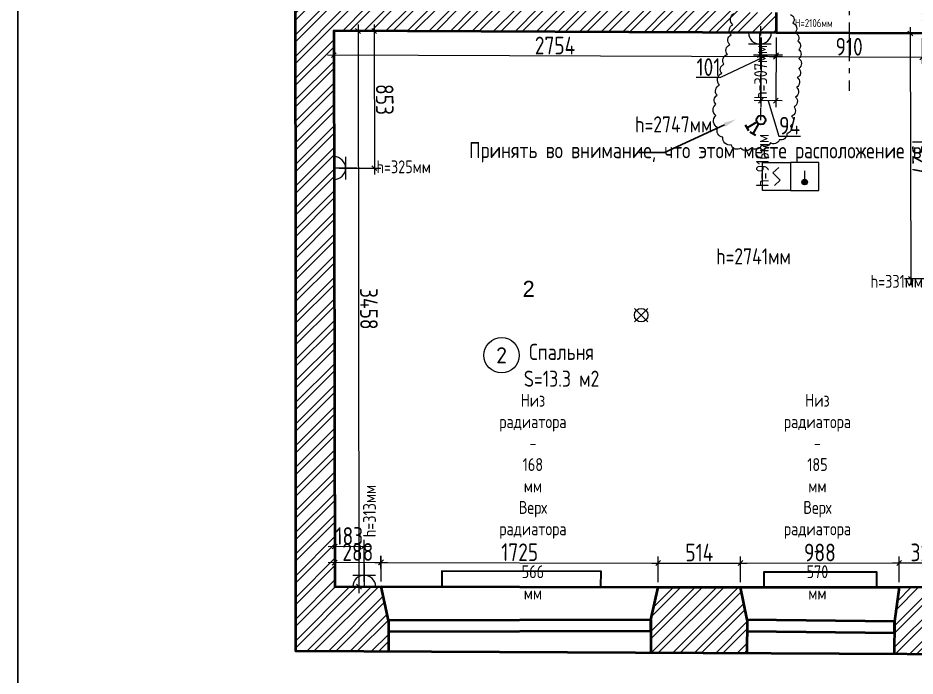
# Model space of a CAD drawing. Header units: millimetres. Extents: x -416788 to 52048, y -598564 to -7233.
# Drawn here: x 24466 to 30054, y -21305 to -17210 of the extents above; entities that cross this region are included whole.
import ezdxf
from ezdxf import colors
from ezdxf.entities.mleader import LeaderData, LeaderLine
from ezdxf.enums import TextEntityAlignment as Align
from ezdxf.math import Vec2, Vec3

# ---------------------------------------------------------------- set-up
doc = ezdxf.new("R2010")
doc.units = ezdxf.units.MM
doc.set_wipeout_variables(frame=1)
doc.linetypes.add('GOST2.303 4', pattern=[7, 5, -2, 0])
doc.linetypes.add('GOST2.303 6', pattern=[12, 8, -1.5, 1, -1.5])
for name, color, linetype, lineweight in [('К_Окна', 4, 'Continuous', 40), ('К_Размерная', 3, 'Continuous', 0), ('К_Стены', 1, 'Continuous', 40), ('К_Текст высоты', 7, 'Continuous', 0), ('К_Текст_проемы', 109, 'Continuous', 0), ('К_тонкая', 84, 'Continuous', 13), ('К_штриховка', 84, 'Continuous', 13), ('ОВ_Радиаторы', 41, 'Continuous', 30), ('ОВ_Текст', 41, 'Continuous', 0), ('Р_рамка_оформление', 130, 'Continuous', 20), ('СЛ_Устройства', 2, 'Continuous', 20), ('ЭО', 250, 'Continuous', 30), ('ЭО_Розетки', 11, 'Continuous', 9), ('ЭО_Текст', 11, 'Continuous', 0)]:
    doc.layers.add(name, color=color, linetype=linetype, lineweight=lineweight)
doc.layers.add('Контур_помещения', color=201, linetype='Continuous', lineweight=15, plot=False)
doc.layers.add('ЭО_метки', color=11, linetype='GOST2.303 4', lineweight=0, plot=False)
doc.layers.add('Лист_рамка', color=4, linetype='Continuous', plot=False)
doc.layers.add('№_pom_spec', color=6, linetype='Continuous', plot=False)
doc.styles.add('M 50', font='isocpeur.ttf', dxfattribs={"width": 0.8})
doc.styles.get("Standard").update_dxf_attribs({"font": 'greeks.shx'})
doc.dimstyles.new('M 50', dxfattribs={"dimscale": 0, "dimtxt": 110, "dimasz": 30, "dimexe": 40, "dimexo": 30, "dimgap": 10, "dimtad": 1, "dimdec": 0, "dimrnd": 1, "dimzin": 4, "dimdsep": 46, "dimtxsty": 'M 50', "dimblk": 'OBLIQUE', "dimcen": 50, "dimdle": 40, "dimadec": 0, "dimazin": 1, "dimtfac": 1, "dimtdec": 0, "dimtmove": 1, "dimatfit": 2, "dimfxl": 1, "dimtolj": 1, "dimtzin": 0, "dimlwd": -1, "dimlwe": -1, "dimarcsym": 0})

# ---------------------------------------------------------------- blocks, each defined once
blk = doc.blocks.new('A$Cf3fd4786')
at = {"layer": 'ЭО_Розетки', "ltscale": 100}
for p, q in [((-42.4, 42.3), (42.3, -42.4)), ((42.3, 42.3), (-42.4, -42.4))]:
    blk.add_line(p, q, dxfattribs=at)
blk.add_circle((0, 0), 42.3, dxfattribs=at)
blk = doc.blocks.new('A$C113549C5')
at = {"layer": 'СЛ_Устройства'}
blk.add_lwpolyline([(175, 175), (175, -175), (-175, -175), (-175, 175)], close=True, dxfattribs=at)
at = {"layer": 'СЛ_Устройства', "ltscale": 100}
blk.add_lwpolyline([(27, 112), (-45, 45), (45, -45), (-24, -115)], dxfattribs=at)
blk = doc.blocks.new('A$C48AE236B')
at = {"ltscale": 100}
blk.add_wipeout([(-175, 175), (175, 175), (175, -175), (-175, -175)], dxfattribs=at).dxf.layer = 'СЛ_Устройства'
at = {"layer": 'СЛ_Устройства', "ltscale": 100}
h = blk.add_hatch(color=256, dxfattribs=at)
h.dxf.hatch_style = 1
h.paths.add_polyline_path([(-35, -70, 1), (35, -70, 1)])
for p, q in [((-175, 175), (-175, -175)), ((175, 175), (-175, 175)), ((175, -175), (175, 175)), ((0, 70), (0, -70)), ((-175, -175), (175, -175))]:
    blk.add_line(p, q, dxfattribs=at)
blk.add_circle((0, -70), 35, dxfattribs=at)
blk = doc.blocks.new('_Oblique')
at = {"color": 0, "linetype": 'ByBlock', "lineweight": -2}
blk.add_line((-0.5, -0.5), (0.5, 0.5), dxfattribs=at)
blk = doc.blocks.new('*D65')
at = {"layer": 'Defpoints', "color": 0, "ltscale": 100, "transparency": 16777216}
for p in [(29189.1, -17301.9), (30099.1, -17305.6), (29188.5, -17451.9)]:
    blk.add_point(p, dxfattribs=at)
at = {"layer": 'К_Размерная', "color": 0, "ltscale": 100, "transparency": 16777216}
for p, q in [((29189, -17331.9), (29188.3, -17491.9)), ((30099, -17335.6), (30098.3, -17495.6)), ((30138.5, -17455.7), (29148.5, -17451.8))]:
    blk.add_line(p, q, dxfattribs=at)
at = {"layer": 'К_Размерная', "color": 0, "ltscale": 100, "transparency": 16777216, "xscale": 30, "yscale": 30, "zscale": 30}
for p, rotation in [((29188.5, -17451.9), 179.7690161574976), ((30098.5, -17455.6), 359.7690161574977)]:
    blk.add_blockref('_Oblique', p, dxfattribs=dict(at, rotation=rotation))
at = {"layer": 'К_Размерная', "color": 0, "ltscale": 100, "transparency": 16777216, "insert": (29643.8, -17388.8), "char_height": 110, "attachment_point": 5, "rotation": 359.769, "style": 'M 50'}
blk.add_mtext('\\A1;910', dxfattribs=at)
blk = doc.blocks.new('*D66')
at = {"layer": 'Defpoints', "color": 0, "ltscale": 100, "transparency": 16777216}
for p in [(26435.1, -17290.8), (29189.1, -17301.9), (26434.4, -17440.8)]:
    blk.add_point(p, dxfattribs=at)
at = {"layer": 'К_Размерная', "color": 0, "ltscale": 100, "transparency": 16777216}
for p, q in [((26434.9, -17320.8), (26434.3, -17480.8)), ((29189, -17331.9), (29188.3, -17491.9)), ((29228.5, -17452.1), (26394.4, -17440.7))]:
    blk.add_line(p, q, dxfattribs=at)
at = {"layer": 'К_Размерная', "color": 0, "ltscale": 100, "transparency": 16777216, "xscale": 30, "yscale": 30, "zscale": 30}
for p, rotation in [((26434.4, -17440.8), 179.7691558622012), ((29188.5, -17451.9), 359.7691558622013)]:
    blk.add_blockref('_Oblique', p, dxfattribs=dict(at, rotation=rotation))
at = {"layer": 'К_Размерная', "color": 0, "ltscale": 100, "transparency": 16777216, "insert": (27811.7, -17381.4), "char_height": 110, "attachment_point": 5, "rotation": 359.7692, "style": 'M 50'}
blk.add_mtext('\\A1;2754', dxfattribs=at)
blk = doc.blocks.new('*D67')
at = {"layer": 'Defpoints', "color": 0, "ltscale": 100, "transparency": 16777216}
for p in [(26435.1, -17290.8), (26440.4, -20748.6), (26590.4, -20748.4)]:
    blk.add_point(p, dxfattribs=at)
at = {"layer": 'К_Размерная', "color": 0, "ltscale": 100, "transparency": 16777216}
for p, q in [((26585, -17250.6), (26590.4, -20788.4)), ((26465.1, -17290.8), (26625, -17290.5)), ((26470.4, -20748.6), (26630.4, -20748.3))]:
    blk.add_line(p, q, dxfattribs=at)
at = {"layer": 'К_Размерная', "color": 0, "ltscale": 100, "transparency": 16777216, "xscale": 30, "yscale": 30, "zscale": 30}
for p, rotation in [((26585, -17290.6), 90.08842751215583), ((26590.4, -20748.4), 270.0884275121558)]:
    blk.add_blockref('_Oblique', p, dxfattribs=dict(at, rotation=rotation))
at = {"layer": 'К_Размерная', "color": 0, "ltscale": 100, "transparency": 16777216, "insert": (26652.7, -19019.4), "char_height": 110, "attachment_point": 5, "rotation": 270.0884, "style": 'M 50'}
blk.add_mtext('\\A1;3458', dxfattribs=at)
blk = doc.blocks.new('*D68')
at = {"layer": 'Defpoints', "color": 0, "ltscale": 100, "transparency": 16777216}
for p in [(26728, -20597.2), (26440.4, -20748.6), (26728.7, -20747.2)]:
    blk.add_point(p, dxfattribs=at)
at = {"layer": 'К_Размерная', "color": 0, "ltscale": 100, "transparency": 16777216}
for p, q in [((26440.2, -20718.6), (26439.4, -20558.6)), ((26728.6, -20717.2), (26727.8, -20557.2)), ((26399.6, -20598.8), (26768, -20597))]:
    blk.add_line(p, q, dxfattribs=at)
at = {"layer": 'К_Размерная', "color": 0, "ltscale": 100, "transparency": 16777216, "xscale": 30, "yscale": 30, "zscale": 30}
for p, rotation in [((26439.6, -20598.6), 180.2894866021019), ((26728, -20597.2), 0.2894866021019627)]:
    blk.add_blockref('_Oblique', p, dxfattribs=dict(at, rotation=rotation))
at = {"layer": 'К_Размерная', "color": 0, "ltscale": 100, "transparency": 16777216, "insert": (26583.5, -20532.9), "char_height": 110, "attachment_point": 5, "rotation": 0.2895, "style": 'M 50'}
blk.add_mtext('\\A1;288', dxfattribs=at)
blk = doc.blocks.new('*D69')
at = {"layer": 'Defpoints', "color": 0, "ltscale": 100, "transparency": 16777216}
for p in [(28454.2, -20601.4), (26728.7, -20747.2), (28453.9, -20751.4)]:
    blk.add_point(p, dxfattribs=at)
at = {"layer": 'К_Размерная', "color": 0, "ltscale": 100, "transparency": 16777216}
for p, q in [((26728.8, -20717.2), (26729.2, -20557.2)), ((28453.9, -20721.4), (28454.3, -20561.4)), ((26689.1, -20597.1), (28494.2, -20601.5))]:
    blk.add_line(p, q, dxfattribs=at)
at = {"layer": 'К_Размерная', "color": 0, "ltscale": 100, "transparency": 16777216, "xscale": 30, "yscale": 30, "zscale": 30}
for p, rotation in [((26729.1, -20597.2), 179.8607654795717), ((28454.2, -20601.4), 359.8607654795719)]:
    blk.add_blockref('_Oblique', p, dxfattribs=dict(at, rotation=rotation))
at = {"layer": 'К_Размерная', "color": 0, "ltscale": 100, "transparency": 16777216, "insert": (27591.8, -20534.3), "char_height": 110, "attachment_point": 5, "rotation": 359.8608, "style": 'M 50'}
blk.add_mtext('\\A1;1725', dxfattribs=at)
blk = doc.blocks.new('*D70')
at = {"layer": 'Defpoints', "color": 0, "ltscale": 100, "transparency": 16777216}
for p in [(28967.6, -20601.4), (28453.9, -20751.4), (28967.6, -20751.4)]:
    blk.add_point(p, dxfattribs=at)
at = {"layer": 'К_Размерная', "color": 0, "ltscale": 100, "transparency": 16777216}
for p, q in [((28453.9, -20721.4), (28453.9, -20561.4)), ((28967.6, -20721.4), (28967.6, -20561.4)), ((28413.9, -20601.4), (29007.6, -20601.4))]:
    blk.add_line(p, q, dxfattribs=at)
at = {"layer": 'К_Размерная', "color": 0, "ltscale": 100, "transparency": 16777216, "xscale": 30, "yscale": 30, "zscale": 30}
for p, rotation in [((28453.9, -20601.4), 180.000299899313), ((28967.6, -20601.4), 0.0002998993130690001)]:
    blk.add_blockref('_Oblique', p, dxfattribs=dict(at, rotation=rotation))
at = {"layer": 'К_Размерная', "color": 0, "ltscale": 100, "transparency": 16777216, "insert": (28710.7, -20536.4), "char_height": 110, "attachment_point": 5, "rotation": 0.0003, "style": 'M 50'}
blk.add_mtext('\\A1;514', dxfattribs=at)
blk = doc.blocks.new('*D71')
at = {"layer": 'Defpoints', "color": 0, "ltscale": 100, "transparency": 16777216}
for p in [(29955.6, -20600.9), (28967.6, -20751.4), (29955.7, -20750.9)]:
    blk.add_point(p, dxfattribs=at)
at = {"layer": 'К_Размерная', "color": 0, "ltscale": 100, "transparency": 16777216}
for p, q in [((28967.6, -20721.4), (28967.5, -20561.4)), ((29955.7, -20720.9), (29955.6, -20560.9)), ((28927.6, -20601.4), (29995.6, -20600.9))]:
    blk.add_line(p, q, dxfattribs=at)
at = {"layer": 'К_Размерная', "color": 0, "ltscale": 100, "transparency": 16777216, "xscale": 30, "yscale": 30, "zscale": 30}
for p, rotation in [((28967.6, -20601.4), 180.0281377042167), ((29955.6, -20600.9), 0.0281377042167369)]:
    blk.add_blockref('_Oblique', p, dxfattribs=dict(at, rotation=rotation))
at = {"layer": 'К_Размерная', "color": 0, "ltscale": 100, "transparency": 16777216, "insert": (29461.6, -20536.1), "char_height": 110, "attachment_point": 5, "rotation": 0.0281, "style": 'M 50'}
blk.add_mtext('\\A1;988', dxfattribs=at)
blk = doc.blocks.new('*D72')
at = {"layer": 'Defpoints', "color": 0, "ltscale": 100, "transparency": 16777216}
for p in [(30282, -20598.8), (29955.7, -20750.9), (30283, -20748.8)]:
    blk.add_point(p, dxfattribs=at)
at = {"layer": 'К_Размерная', "color": 0, "ltscale": 100, "transparency": 16777216}
for p, q in [((29955.5, -20720.9), (29954.5, -20560.9)), ((30282.8, -20718.8), (30281.8, -20558.8)), ((29914.7, -20601.1), (30322, -20598.6))]:
    blk.add_line(p, q, dxfattribs=at)
at = {"layer": 'К_Размерная', "color": 0, "ltscale": 100, "transparency": 16777216, "xscale": 30, "yscale": 30, "zscale": 30}
for p, rotation in [((29954.7, -20600.9), 180.3642672229853), ((30282, -20598.8), 0.3642672229853606)]:
    blk.add_blockref('_Oblique', p, dxfattribs=dict(at, rotation=rotation))
at = {"layer": 'К_Размерная', "color": 0, "ltscale": 100, "transparency": 16777216, "insert": (30118, -20534.8), "char_height": 110, "attachment_point": 5, "rotation": 0.3643, "style": 'M 50'}
blk.add_mtext('\\A1;327', dxfattribs=at)
blk = doc.blocks.new('*D119')
at = {"layer": 'Defpoints', "color": 0, "ltscale": 100, "transparency": 16777216}
for p in [(26622.3, -20497.7), (26440.4, -20748.6), (26623.5, -20747.7)]:
    blk.add_point(p, dxfattribs=at)
at = {"layer": 'ЭО_Текст', "color": 0, "ltscale": 100, "transparency": 16777216}
for p, q in [((26399.1, -20498.8), (26662.3, -20497.5)), ((26440.2, -20718.6), (26438.9, -20458.6)), ((26623.4, -20717.7), (26622.1, -20457.7))]:
    blk.add_line(p, q, dxfattribs=at)
at = {"layer": 'ЭО_Текст', "color": 0, "ltscale": 100, "transparency": 16777216, "xscale": 30, "yscale": 30, "zscale": 30}
for p, rotation in [((26439.1, -20498.6), 180.2894866021022), ((26622.3, -20497.7), 0.2894866021022299)]:
    blk.add_blockref('_Oblique', p, dxfattribs=dict(at, rotation=rotation))
at = {"layer": 'ЭО_Текст', "color": 0, "ltscale": 100, "transparency": 16777216, "insert": (26530.4, -20433.2), "char_height": 110, "attachment_point": 5, "rotation": 0.2895, "style": 'M 50'}
blk.add_mtext('\\A1;183', dxfattribs=at)
blk = doc.blocks.new('*D120')
at = {"layer": 'Defpoints', "color": 0, "ltscale": 100, "transparency": 16777216}
for p in [(26435.1, -17290.8), (26436.4, -18144.2), (26686.4, -18143.8)]:
    blk.add_point(p, dxfattribs=at)
at = {"layer": 'ЭО_Текст', "color": 0, "ltscale": 100, "transparency": 16777216}
for p, q in [((26685, -17250.4), (26686.4, -18183.8)), ((26465.1, -17290.8), (26725, -17290.4)), ((26466.4, -18144.2), (26726.4, -18143.8))]:
    blk.add_line(p, q, dxfattribs=at)
at = {"layer": 'ЭО_Текст', "color": 0, "ltscale": 100, "transparency": 16777216, "xscale": 30, "yscale": 30, "zscale": 30}
for p, rotation in [((26685, -17290.4), 90.08842751215577), ((26686.4, -18143.8), 270.0884275121558)]:
    blk.add_blockref('_Oblique', p, dxfattribs=dict(at, rotation=rotation))
at = {"layer": 'ЭО_Текст', "color": 0, "ltscale": 100, "transparency": 16777216, "insert": (26750.7, -17717), "char_height": 110, "attachment_point": 5, "rotation": 270.0884, "style": 'M 50'}
blk.add_mtext('\\A1;853', dxfattribs=at)
blk = doc.blocks.new('*D125')
at = {"layer": 'Defpoints', "color": 0, "ltscale": 100, "transparency": 16777216}
for p in [(29094.9, -17301.5), (29189.1, -17301.9), (29093.2, -17724.3)]:
    blk.add_point(p, dxfattribs=at)
at = {"layer": 'ЭО_Текст', "color": 0, "ltscale": 100, "transparency": 16777216}
for p, q in [((29094.8, -17331.5), (29093, -17764.3)), ((29189, -17331.9), (29187.2, -17764.7)), ((29227.4, -17724.9), (29053.2, -17724.2)), ((29140.3, -17724.5), (29205.4, -17944.8)), ((29205.4, -17944.8), (29339.8, -17945.3))]:
    blk.add_line(p, q, dxfattribs=at)
at = {"layer": 'ЭО_Текст', "color": 0, "ltscale": 100, "transparency": 16777216, "xscale": 30, "yscale": 30, "zscale": 30}
for p, rotation in [((29093.2, -17724.3), 179.7691558622014), ((29187.4, -17724.7), 359.7691558622014)]:
    blk.add_blockref('_Oblique', p, dxfattribs=dict(at, rotation=rotation))
at = {"layer": 'ЭО_Текст', "color": 0, "ltscale": 100, "transparency": 16777216, "insert": (29272.9, -17880.1), "char_height": 110, "attachment_point": 5, "rotation": 359.7692, "style": 'M 50'}
blk.add_mtext('\\A1;94', dxfattribs=at)
blk = doc.blocks.new('*D126')
at = {"layer": 'Defpoints', "color": 0, "ltscale": 100, "transparency": 16777216}
for p in [(29088.1, -17301.5), (29189.1, -17301.9), (29087.5, -17441.4)]:
    blk.add_point(p, dxfattribs=at)
at = {"layer": 'ЭО_Текст', "color": 0, "ltscale": 100, "transparency": 16777216}
for p, q in [((29088, -17331.5), (29087.4, -17481.4)), ((29189, -17331.9), (29188.4, -17481.8)), ((29138, -17441.6), (28843.2, -17580.8)), ((29228.5, -17442), (29047.5, -17441.2)), ((28843.2, -17580.8), (28691.2, -17580.2))]:
    blk.add_line(p, q, dxfattribs=at)
at = {"layer": 'ЭО_Текст', "color": 0, "ltscale": 100, "transparency": 16777216, "xscale": 30, "yscale": 30, "zscale": 30}
for p, rotation in [((29087.5, -17441.4), 179.7691558622022), ((29188.5, -17441.8), 359.7691558622022)]:
    blk.add_blockref('_Oblique', p, dxfattribs=dict(at, rotation=rotation))
at = {"layer": 'ЭО_Текст', "color": 0, "ltscale": 100, "transparency": 16777216, "insert": (28767.5, -17515.5), "char_height": 110, "attachment_point": 5, "rotation": 359.7692, "style": 'M 50'}
blk.add_mtext('\\A1;101', dxfattribs=at)
blk = doc.blocks.new('*D134')
at = {"layer": 'Defpoints', "color": 0, "ltscale": 100, "transparency": 16777216}
for p in [(30274.5, -17306), (30028.2, -18833.2), (30278.2, -18832.6)]:
    blk.add_point(p, dxfattribs=at)
at = {"layer": 'ЭО_Текст', "color": 0, "ltscale": 100, "transparency": 16777216}
for p, q in [((30244.5, -17306), (29984.5, -17306.7)), ((30024.4, -17266.6), (30028.3, -18873.2)), ((30248.2, -18832.6), (29988.2, -18833.3))]:
    blk.add_line(p, q, dxfattribs=at)
at = {"layer": 'ЭО_Текст', "color": 0, "ltscale": 100, "transparency": 16777216, "xscale": 30, "yscale": 30, "zscale": 30}
for p, rotation in [((30024.5, -17306.6), 90.14136692612175), ((30028.2, -18833.2), 270.1413669261217)]:
    blk.add_blockref('_Oblique', p, dxfattribs=dict(at, rotation=rotation))
at = {"layer": 'ЭО_Текст', "color": 0, "ltscale": 100, "transparency": 16777216, "insert": (30091.4, -18069.7), "char_height": 110, "attachment_point": 5, "rotation": 270.1414, "style": 'M 50'}
blk.add_mtext('\\A1;1527', dxfattribs=at)
blk = doc.blocks.new('UDV_Выключатели_ГОСТ_21.210_СУ.IP20.однополюсный_сдвоенный_2')
at = {"layer": 'ЭО', "color": 0}
for p, q in [((-75, -67.7), (-96.2, -31.1)), ((-24.5, -14.1), (-85.6, -49.4)), ((-14.1, -24.5), (-49.4, -85.6)), ((-31.1, -96.2), (-67.7, -75))]:
    blk.add_line(p, q, dxfattribs=at)
blk.add_circle((0, 0), 28.2, dxfattribs=at)
blk.add_circle((0, 0), 28.2, dxfattribs=at)
blk = doc.blocks.new('UDV_Розетки_ГОСТ_21.210_СУ.IP20.двухполюсная.с.защ.контактом_8')
at = {"color": 0}
for p, q in [((70.8, 70.8), (70.8, -70.8)), ((70.8, 0), (0, 0)), ((141.6, 0), (70.8, 0))]:
    blk.add_line(p, q, dxfattribs=at)
blk.add_lwpolyline([(0, 70.8), (0, -70.8, 1)], format="xyb", close=True, dxfattribs=at)
blk = doc.blocks.new('UDV_Розетки_ГОСТ_21.210_СУ.IP20.двухполюсная.с.защ.контактом_9')
at = {"color": 0}
for p, q in [((0, -70.8), (0, 0)), ((70.8, -70.8), (-70.8, -70.8)), ((0, -141.6), (0, -70.8))]:
    blk.add_line(p, q, dxfattribs=at)
blk.add_lwpolyline([(70.8, 0), (-70.8, 0, 1)], format="xyb", close=True, dxfattribs=at)
blk = doc.blocks.new('UDV_Розетки_ГОСТ_21.210_СУ.IP20.двухполюсная.с.защ.контактом_13')
at = {"color": 0}
for p, q in [((0, 141.6), (0, 70.8)), ((-70.8, 70.8), (70.8, 70.8)), ((0, 70.8), (0, 0))]:
    blk.add_line(p, q, dxfattribs=at)
blk.add_lwpolyline([(-70.8, 0), (70.8, 0, 1)], format="xyb", close=True, dxfattribs=at)

msp = doc.modelspace()

# ---------------------------------------------------------------- hatches: boundary and pattern name
at = {"layer": 'К_штриховка', "ltscale": 100}
h = msp.add_hatch(dxfattribs=at)
h.set_pattern_fill('ANSI32', color=256, scale=10)
h.paths.add_polyline_path([(26435.1, -17290.8), (29189.1, -17301.9), (29189.1, -17175.9), (29013.4, -17175.2), (29013.4, -17162.8), (28859.6, -17162.8), (28859.6, -17148.8), (26874, -17141.6), (26417.6, -17140.2), (26419.8, -16414), (26422.9, -15369.2), (28854.3, -15388.7), (28860.3, -16247.8), (29014, -16247.8), (29014.6, -14544.1), (28884.1, -14542.1), (28874.1, -15241.1), (26420.1, -15213.5), (26427.6, -14302.2), (26268.7, -14261.3), (26194.3, -14261.3), (26196.5, -21150.2), (26774.7, -21153), (26774.2, -20958.1), (26728.7, -20747.2), (26440.4, -20748.6)])
h = msp.add_hatch(dxfattribs=at)
h.set_pattern_fill('ANSI32', color=256, scale=10)
h.paths.add_polyline_path([(29009, -20955.8), (28967.6, -20751.4), (28453.9, -20751.4), (28408.5, -20954), (28409, -21160.8), (29006.9, -21163.6)])
h.paths.add_polyline_path([(30989.3, -20966.1), (30990.2, -20757.1), (30575.9, -20752.9), (30571.8, -19481.9), (31081.9, -19480.3), (31081.5, -19327.2), (30409.5, -19323.4), (30408, -17264.3), (30799.2, -17261.7), (30798.2, -17139.7), (30250.4, -17151.5), (30099.1, -17154.8), (30099.1, -17305.6), (30274.5, -17306), (30283, -20748.8), (29955.7, -20750.9), (29926.4, -20965.1), (29924.4, -21168), (30987.2, -21173)])

# ---------------------------------------------------------------- linework, layer by layer
at = {"layer": 'К_Окна'}
for points in [[(28408.5, -20954), (26774.2, -20958.1), (26774.3, -21028.1), (28408.7, -21024), (28408.5, -20954)], [(29926.4, -20965.1), (29009, -20955.8), (29008.3, -21025.7), (29925.7, -21035.1), (29926.4, -20965.1)]]:
    msp.add_lwpolyline(points, close=True, dxfattribs=at)
at = {"layer": 'К_Стены', "ltscale": 100}
for p, q in [((29189.1, -17175.9), (29189.1, -17301.9)), ((26774.2, -20958.1), (26728.7, -20747.2)), ((28408.5, -20954), (28453.9, -20751.4)), ((29009, -20955.8), (28967.6, -20751.4)), ((29955.7, -20750.9), (29926.4, -20965.1)), ((28408.5, -20954), (28409, -21160.8)), ((26774.2, -20958.1), (26774.7, -21153.1)), ((29009, -20955.8), (29006.9, -21163.7)), ((29926.4, -20965.1), (29924.4, -21168))]:
    msp.add_line(p, q, dxfattribs=at)
at = {"layer": 'К_Текст высоты', "ltscale": 100}
msp.add_circle((27478.9, -19308.7), 110, dxfattribs=at)
at = {"layer": 'К_тонкая', "linetype": 'GOST2.303 6', "ltscale": 30}
msp.add_line((29644.1, -16878.1), (29644.1, -17662.4), dxfattribs=at)
at = {"layer": 'ОВ_Радиаторы'}
for points in [[(27106.1, -20748.1), (28098.1, -20750.5), (28098.4, -20653.6), (27106.3, -20651.1)], [(29113.4, -20751.3), (29817, -20751), (29816.9, -20657.3), (29113.3, -20657.6)]]:
    msp.add_lwpolyline(points, close=True, dxfattribs=at)
at = {"layer": 'ЭО_метки', "ltscale": 15}
msp.add_line((29094.2, -17844.8), (29094.2, -17260), dxfattribs=at)
at = {"layer": 'ЭО_Текст', "ltscale": 100}
msp.add_lwpolyline([(29278.1, -17189, -0.520567), (29293.9, -17240.7, -0.520567), (29293.9, -17240.7, -0.520567), (29307.4, -17301.5, -0.520567), (29307.4, -17301.5, -0.520567), (29323.2, -17353.3, -0.520567), (29323.2, -17353.3, -0.520567), (29329.9, -17407.3, -0.520567), (29329.9, -17407.3, -0.520567), (29329.9, -17461.3, -0.520567), (29329.9, -17461.3, -0.520567), (29329.9, -17524.3, -0.520567), (29329.9, -17524.3, -0.520567), (29320.9, -17580.6, -0.520567), (29320.9, -17580.6, -0.520567), (29316.4, -17641.3, -0.520567), (29316.4, -17641.3, -0.520567), (29309.6, -17702.1, -0.520567), (29309.6, -17702.1, -0.520567), (29300.6, -17762.9, -0.520567), (29300.6, -17762.9, -0.520567), (29284.9, -17821.4, -0.520567), (29284.9, -17821.4, -0.520567), (29278.1, -17879.9, -0.520567), (29278.1, -17879.9, -0.520567), (29255.6, -17929.4, -0.520567), (29255.6, -17929.4, -0.520567), (29208.3, -17967.6, -0.520567), (29208.3, -17967.6, -0.520567), (29154.2, -17985.7, -0.520567), (29154.2, -17985.7, -0.520567), (29097.9, -18001.4, -0.520567), (29097.9, -18001.4, -0.520567), (29034.9, -18017.2, -0.520567), (29034.9, -18017.2, -0.520567), (28969.5, -18019.4, -0.520567), (28969.5, -18019.4, -0.520567), (28908.7, -17999.2, -0.520567), (28908.7, -17999.2, -0.520567), (28856.9, -17951.9, -0.520567), (28856.9, -17951.9, -0.520567), (28825.4, -17893.4, -0.520567), (28825.4, -17893.4, -0.520567), (28814.1, -17816.9, -0.520567), (28814.1, -17816.9, -0.520567), (28814.1, -17747.1, -0.520567), (28814.1, -17747.1, -0.520567), (28820.9, -17690.8, -0.520567), (28820.9, -17690.8, -0.520567), (28836.7, -17627.8, -0.520567), (28836.7, -17627.8, -0.520567), (28850.2, -17553.6, -0.520567), (28850.2, -17553.6, -0.520567), (28863.7, -17497.3, -0.520567), (28863.7, -17497.3, -0.520567), (28886.2, -17436.5, -0.520567), (28886.2, -17436.5, -0.520567), (28899.7, -17375.8, -0.520567), (28899.7, -17375.8, -0.520567), (28908.7, -17315, -0.520567), (28908.7, -17315, -0.520567), (28920, -17252, -0.520567), (28920, -17252, -0.520567), (28924.5, -17182.2, -0.520567)], format="xyb", dxfattribs=at)

# ---------------------------------------------------------------- block references
at = {"layer": 'СЛ_Устройства', "xscale": 0.5, "yscale": 0.5, "zscale": 0.5}
msp.add_blockref('A$C113549C5', (29191.5, -18195.7), dxfattribs=at)
at = {"layer": 'ЭО_Розетки', "ltscale": 100}
for name, p in [('UDV_Розетки_ГОСТ_21.210_СУ.IP20.двухполюсная.с.защ.контактом_9', (29087.8, -17301.5)), ('UDV_Выключатели_ГОСТ_21.210_СУ.IP20.однополюсный_сдвоенный_2', (29094.2, -17844.8)), ('UDV_Розетки_ГОСТ_21.210_СУ.IP20.двухполюсная.с.защ.контактом_8', (26436.4, -18144.1)), ('A$Cf3fd4786', (28348.5, -19059.1)), ('UDV_Розетки_ГОСТ_21.210_СУ.IP20.двухполюсная.с.защ.контактом_13', (26623.2, -20747.7))]:
    msp.add_blockref(name, p, dxfattribs=at)

# ---------------------------------------------------------------- texts
at = {"layer": 'К_Текст высоты', "ltscale": 100, "style": 'M 50'}
msp.add_text('2', height=100, dxfattribs=at).set_placement((27478.9, -19308.7), align=Align.MIDDLE_CENTER)
at = {"layer": 'К_Текст высоты', "lineweight": 15, "char_height": 100, "attachment_point": 5, "style": 'M 50'}
for s, insert in [('h=2747мм', (28551, -17872)), ('h=2741мм', (29048, -18693.1))]:
    msp.add_mtext(s, dxfattribs=dict(at, insert=insert))
at = {"layer": 'К_Текст высоты', "insert": (27852.6, -19371), "char_height": 100, "width": 1200, "attachment_point": 5, "style": 'M 50'}
msp.add_mtext('Спальня\\PS=13.3 м\\S2;', dxfattribs=at)
at = {"layer": 'К_Текст_проемы', "lineweight": 15, "insert": (29423.7, -17241.8), "char_height": 50, "width": 544.589, "attachment_point": 5, "rotation": 359.8558, "style": 'M 50'}
msp.add_mtext('H=2106мм', dxfattribs=at)
at = {"layer": 'ОВ_Текст', "lineweight": 0, "char_height": 80, "width": 5.904, "attachment_point": 5, "style": 'M 50'}
for s, insert in [('Низ радиатора  - 168 мм\\PВерх радиатора  - 566 мм', (27673.9, -20188.8)), ('Низ радиатора  - 185 мм\\PВерх радиатора  - 570 мм', (29446.2, -20188.8))]:
    msp.add_mtext(s, dxfattribs=dict(at, insert=insert))
at = {"layer": 'ЭО_Текст', "color": 1, "char_height": 80, "width": 598.261, "attachment_point": 5, "style": 'M 50'}
for s, insert, rotation in [('h=307мм', (29092.6, -17545.9), 89.9998), ('h=916мм', (29103.7, -18096.6), 89.9998), ('h=331мм', (29940.3, -18848.6), 0.0002), ('h=313мм', (26656.1, -20278.5), 90)]:
    msp.add_mtext(s, dxfattribs=dict(at, insert=insert, rotation=rotation))
at = {"layer": 'ЭО_Текст', "color": 1, "insert": (26868.8, -18136), "char_height": 80, "width": 598.261, "attachment_point": 5, "style": 'M 50'}
msp.add_mtext('h=325мм', dxfattribs=at)
at = {"layer": '№_pom_spec', "ltscale": 100, "insert": (27610.3, -18845.4), "char_height": 100, "attachment_point": 1}
msp.add_mtext_dynamic_manual_height_columns('2', width=432.081, gutter_width=500, heights=[0], dxfattribs=at)

# ---------------------------------------------------------------- dimensions: what is measured, and where the dimension line sits
at = {"layer": 'К_Размерная', "ltscale": 100}
for p1, p2, picture, middle in [((26435.1, -17290.8), (26440.4, -20748.6), '*D67', (26652.7, -19019.4)), ((29189.1, -17301.9), (26435.1, -17290.8), '*D66', (27811.7, -17381.4)), ((30099.1, -17305.6), (29189.1, -17301.9), '*D65', (29643.8, -17388.8)), ((26440.4, -20748.6), (26728.7, -20747.2), '*D68', (26583.5, -20532.9)), ((26728.7, -20747.2), (28453.9, -20751.4), '*D69', (27591.8, -20534.3)), ((28453.9, -20751.4), (28967.6, -20751.4), '*D70', (28710.7, -20536.4)), ((28967.6, -20751.4), (29955.7, -20750.9), '*D71', (29461.6, -20536.1)), ((29955.7, -20750.9), (30283, -20748.8), '*D72', (30118, -20534.8))]:
    dim = msp.add_aligned_dim(p1=p1, p2=p2, distance=150, dimstyle='M 50', override={"dimscale": 1}, dxfattribs=at)
    dim.commit()
    dim.dimension.update_dxf_attribs({"geometry": picture, "text_midpoint": middle})
at = {"layer": 'ЭО_Текст', "ltscale": 100}
for p1, p2, distance, picture, middle in [((26435.1, -17290.8), (26436.4, -18144.2), 250, '*D120', (26750.7, -17717)), ((29189.1, -17301.9), (29094.9, -17301.5), 422.8, '*D125', (29215.7, -17879.8)), ((30274.5, -17306), (30278.2, -18832.6), -250, '*D134', (30091.4, -18069.7)), ((26440.4, -20748.6), (26623.5, -20747.7), 250, '*D119', (26530.4, -20433.2))]:
    dim = msp.add_aligned_dim(p1=p1, p2=p2, distance=distance, dimstyle='M 50', override={"dimscale": 1}, dxfattribs=at)
    dim.commit()
    dim.dimension.update_dxf_attribs({"geometry": picture, "text_midpoint": middle})
dim = msp.add_linear_dim(base=(29087.5, -17441.4), p1=(29189.1, -17301.9), p2=(29088.1, -17301.5), angle=179.7692, dimstyle='M 50', override={"dimscale": 1}, dxfattribs=at)
dim.commit()
dim.dimension.update_dxf_attribs({"geometry": '*D126', "text_midpoint": (28833.2, -17580.8), "dimtype": 161})

# ---------------------------------------------------------------- next in the draw order: block references
at = {"layer": 'СЛ_Устройства', "xscale": 0.5, "yscale": 0.5, "zscale": 0.5}
msp.add_blockref('A$C48AE236B', (29366.5, -18195.7), dxfattribs=at)

# ---------------------------------------------------------------- next in the draw order: linework, layer by layer
at = {"layer": 'К_Размерная', "ltscale": 100}
msp.add_lwpolyline([(24466.5, -7232.8), (37892.3, -7232.8), (37892.3, -25611.6), (24466.5, -25611.6)], close=True, dxfattribs=at)
at = {"layer": 'К_Стены', "ltscale": 100}
msp.add_lwpolyline([(30410.6, -8033.7), (35262.3, -8047.4), (35263.2, -19716.8), (33811.2, -19720.8), (33811.2, -21186.5), (26196.5, -21150.2), (26192.2, -8036), (30410.5, -8033.7)], dxfattribs=at)
msp.add_lwpolyline([(30099.1, -17305.6), (29189.1, -17301.9), (26435.1, -17290.8), (26440.4, -20748.6), (26728.7, -20747.2), (28453.9, -20751.4), (28967.6, -20751.4), (29955.7, -20750.9), (30283, -20748.8), (30274.5, -17306)], close=True, dxfattribs=at)
at = {"layer": 'Контур_помещения', "ltscale": 100}
msp.add_lwpolyline([(30274.5, -17306), (30099.1, -17305.6), (29189.1, -17301.9), (26435.1, -17290.8), (26440.4, -20748.6), (26728.7, -20747.2), (28453.9, -20751.4), (28967.6, -20751.4), (29955.7, -20750.9), (30283, -20748.8)], close=True, dxfattribs=at)
at = {"layer": 'Лист_рамка', "ltscale": 100}
msp.add_lwpolyline([(24466.5, -7232.8), (37892.3, -7232.8), (37892.3, -26277.6), (24466.5, -26277.6)], close=True, dxfattribs=at)
at = {"layer": 'Р_рамка_оформление', "lineweight": 0}
msp.add_lwpolyline([(24466.5, -7232.8), (37892.3, -7232.8), (37892.3, -25611.6), (24466.5, -25611.6)], close=True, dxfattribs=at)

# ---------------------------------------------------------------- next in the draw order: leaders
at = {"layer": 'ЭО_Текст', "ltscale": 100}
ml = msp.add_multileader_mtext('Standard', dxfattribs=at)
ml.set_content('Принять во внимание, что этом месте расположение выключателей, отличается от проектного. ', color=256, style='M 50')
ml.set_leader_properties()
ml.build(insert=Vec2(0, 0))
ml.multileader.update_dxf_attribs({"arrow_head_size": 80, "scale": 20})
ctx = ml.context
ctx.base_point, ctx.scale, ctx.char_height, ctx.arrow_head_size, ctx.landing_gap_size, ctx.plane_origin, ctx.plane_x_axis, ctx.plane_y_axis = Vec3(27237.3, -18046.7), 20, 100, 80, 40, Vec3(23598.8, -17362.2), Vec3(1, -0.000835), Vec3(0.000835, 1)
notes = []
notes.append((ctx, [(0, (1, 1, 0), (28493.3, -18047.7), (-1, 0.000835), 160, [(0, [(28939.9, -17840.6)], 0, [])])]))
ctx.mtext.insert, ctx.mtext.text_direction, ctx.mtext.rotation, ctx.mtext.width, ctx.mtext.defined_height, ctx.mtext.flow_direction = Vec3(27277.3, -17981.7), Vec3(1, -0.000835), 6.28235, 1020.679, 432.9, 5
for ctx, leaders in notes:
    for number, flags, end, landing, length, lines in leaders:
        leader = LeaderData()
        leader.index, (leader.has_last_leader_line, leader.has_dogleg_vector, leader.attachment_direction) = number, flags
        leader.last_leader_point, leader.dogleg_vector, leader.dogleg_length = Vec3(end), Vec3(landing), length
        for number, points, colour, breaks in lines:
            line = LeaderLine()
            line.index, line.vertices, line.color, line.breaks = number, Vec3.list(points), colors.encode_raw_color(colour), breaks
            leader.lines.append(line)
        ctx.leaders.append(leader)

doc.saveas('drawing.dxf')
